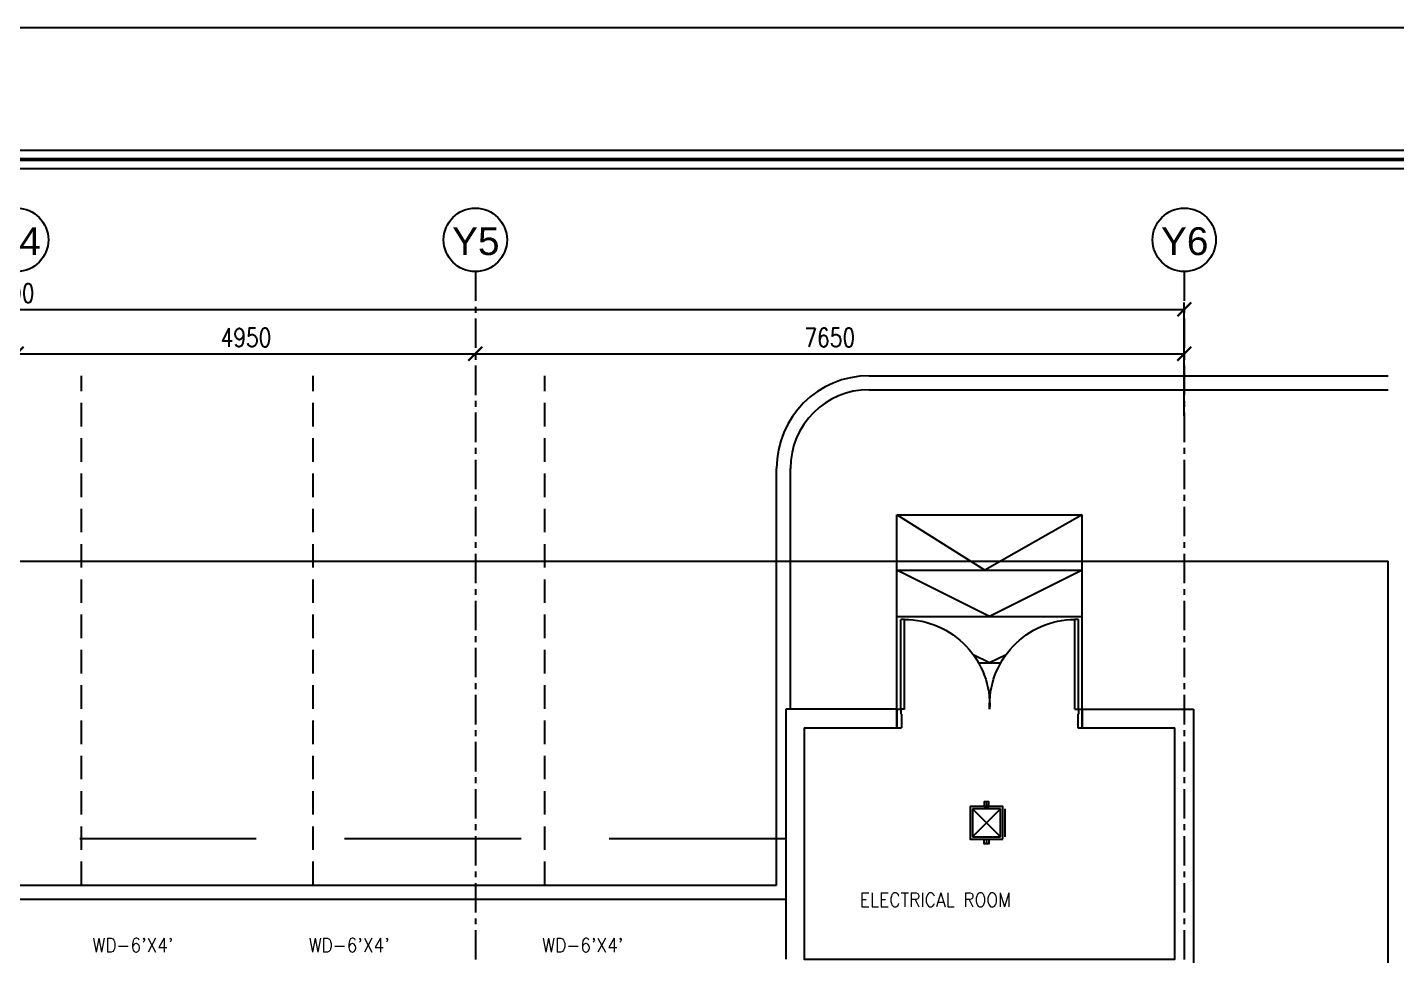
# Model space of a CAD drawing. Header units: millimetres. Extents: x -1288794 to 2153086, y -2701644 to -1335282.
# Drawn here: x 1624114 to 1638890, y -1473830 to -1463806 of the extents above; entities that cross this region are included whole.
import ezdxf
from ezdxf.enums import TextEntityAlignment as Align

# ---------------------------------------------------------------- set-up
doc = ezdxf.new("R2010")
doc.units = ezdxf.units.MM
doc.header["$LTSCALE"] = 100
doc.header["$PDMODE"] = 34
for name, pattern in [('CENTER', [50.8, 31.75, -6.35, 6.35, -6.35]), ('DASHED', [19.05, 12.7, -6.35]), ('DASHED2', [9.525, 6.35, -3.175]), ('HIDDEN', [9.525, 6.35, -3.175])]:
    doc.linetypes.add(name, pattern=pattern)
for name, color, linetype in [('A-ANNO-DIMS', 1, 'Continuous'), ('A-ANNO-SYMB', 33, 'Continuous'), ('A-ANNO-TEXT', 8, 'Continuous'), ('A-AREA', 8, 'CENTER'), ('A-CAR', 8, 'Continuous'), ('A-DOOR', 4, 'Continuous'), ('A-FLOR-OVHD', 4, 'DASHED2'), ('A-GRID', 253, 'CENTER'), ('A-WALL-FULL', 8, 'Continuous'), ('L-WALK', 8, 'Continuous'), ('LOGO LINE', 7, 'Continuous'), ('LOGO1LINE', 7, 'Continuous'), ('RET', 1, 'Continuous'), ('sduct', 5, 'Continuous'), ('SUPPORT', 30, 'Continuous')]:
    doc.layers.add(name, color=color, linetype=linetype)
doc.styles.add('ROMANS', font='romans.shx', dxfattribs={"width": 0.8})
doc.styles.add('SANSSERIF', font='sas_____.pfb')
doc.dimstyles.new('100 of DIM2', dxfattribs={"dimscale": 0, "dimtxt": 200, "dimasz": 150, "dimexe": 75, "dimexo": 200, "dimgap": 75, "dimtad": 1, "dimdec": 0, "dimrnd": 5, "dimzin": 0, "dimdsep": 46, "dimtxsty": 'ROMANS', "dimblk": 'ARCHTICK', "dimcen": 100, "dimclrd": 94, "dimclre": 94, "dimclrt": 2, "dimadec": 0, "dimazin": 0, "dimtfac": 1, "dimtdec": 0, "dimtofl": 0, "dimtmove": 2, "dimatfit": 3, "dimldrblk": 'OPEN90', "dimfxl": 75, "dimtolj": 1, "dimtzin": 0, "dimarcsym": 0})

# ---------------------------------------------------------------- blocks, each defined once
blk = doc.blocks.new('_ArchTick')
at = {"color": 0, "linetype": 'ByBlock', "const_width": 0.15}
blk.add_lwpolyline([(-0.5, -0.5), (0.5, 0.5)], dxfattribs=at)
blk = doc.blocks.new('*D412')
at = {"layer": 'A-ANNO-DIMS', "color": 94, "lineweight": -2, "ltscale": 3, "transparency": 16777216}
for p, q in [((1628948, -1467131), (1628948, -1467256)), ((1636598, -1467131), (1636598, -1467256)), ((1628948, -1467331), (1636598, -1467331))]:
    blk.add_line(p, q, dxfattribs=at)
at = {"layer": 'Defpoints', "color": 0, "ltscale": 3, "transparency": 16777216}
for p in [(1628948, -1467331), (1636598, -1467331), (1636598, -1467331)]:
    blk.add_point(p, dxfattribs=at)
at = {"layer": 'A-ANNO-DIMS', "color": 94, "lineweight": -2, "ltscale": 3, "transparency": 16777216, "xscale": 150, "yscale": 150, "zscale": 150, "rotation": 180}
blk.add_blockref('_ArchTick', (1628948, -1467331), dxfattribs=at)
at = {"layer": 'A-ANNO-DIMS', "color": 94, "lineweight": -2, "ltscale": 3, "transparency": 16777216, "xscale": 150, "yscale": 150, "zscale": 150}
blk.add_blockref('_ArchTick', (1636598, -1467331), dxfattribs=at)
at = {"layer": 'A-ANNO-DIMS', "color": 2, "ltscale": 3, "transparency": 16777216, "insert": (1632773, -1467156), "char_height": 200, "attachment_point": 5, "style": 'ROMANS'}
blk.add_mtext('\\A1;7650', dxfattribs=at)
blk = doc.blocks.new('_Open90')
at = {"color": 0, "linetype": 'ByBlock', "lineweight": -2}
for p, q in [((0, 0), (-1, 0)), ((-0.5, 0.5), (0, 0)), ((0, 0), (-0.5, -0.5))]:
    blk.add_line(p, q, dxfattribs=at)
blk = doc.blocks.new('*D415')
at = {"layer": 'A-ANNO-DIMS', "color": 94, "lineweight": -2, "ltscale": 3, "transparency": 16777216}
for p, q in [((1623998, -1467131), (1623998, -1467256)), ((1628948, -1467131), (1628948, -1467256)), ((1623998, -1467331), (1628948, -1467331))]:
    blk.add_line(p, q, dxfattribs=at)
at = {"layer": 'Defpoints', "color": 0, "ltscale": 3, "transparency": 16777216}
for p in [(1623998, -1467331), (1628948, -1467331), (1628948, -1467331)]:
    blk.add_point(p, dxfattribs=at)
at = {"layer": 'A-ANNO-DIMS', "color": 94, "lineweight": -2, "ltscale": 3, "transparency": 16777216, "xscale": 150, "yscale": 150, "zscale": 150, "rotation": 180}
blk.add_blockref('_ArchTick', (1623998, -1467331), dxfattribs=at)
at = {"layer": 'A-ANNO-DIMS', "color": 94, "lineweight": -2, "ltscale": 3, "transparency": 16777216, "xscale": 150, "yscale": 150, "zscale": 150}
blk.add_blockref('_ArchTick', (1628948, -1467331), dxfattribs=at)
at = {"layer": 'A-ANNO-DIMS', "color": 2, "ltscale": 3, "transparency": 16777216, "insert": (1626473, -1467156), "char_height": 200, "attachment_point": 5, "style": 'ROMANS'}
blk.add_mtext('\\A1;4950', dxfattribs=at)
blk = doc.blocks.new('*D416')
at = {"layer": 'A-ANNO-DIMS', "color": 94, "lineweight": -2, "ltscale": 3, "transparency": 16777216}
for p, q in [((1611098, -1468002), (1611098, -1466776)), ((1636598, -1468002), (1636598, -1466776)), ((1611098, -1466851), (1636598, -1466851))]:
    blk.add_line(p, q, dxfattribs=at)
at = {"layer": 'Defpoints', "color": 0, "ltscale": 3, "transparency": 16777216}
for p in [(1636598, -1466851), (1611098, -1468202), (1636598, -1468202)]:
    blk.add_point(p, dxfattribs=at)
at = {"layer": 'A-ANNO-DIMS', "color": 94, "lineweight": -2, "ltscale": 3, "transparency": 16777216, "xscale": 150, "yscale": 150, "zscale": 150, "rotation": 180}
blk.add_blockref('_ArchTick', (1611098, -1466851), dxfattribs=at)
at = {"layer": 'A-ANNO-DIMS', "color": 94, "lineweight": -2, "ltscale": 3, "transparency": 16777216, "xscale": 150, "yscale": 150, "zscale": 150}
blk.add_blockref('_ArchTick', (1636598, -1466851), dxfattribs=at)
at = {"layer": 'A-ANNO-DIMS', "color": 2, "ltscale": 3, "transparency": 16777216, "insert": (1623848, -1466676), "char_height": 200, "attachment_point": 5, "style": 'ROMANS'}
blk.add_mtext('\\A1;25500', dxfattribs=at)
blk = doc.blocks.new('D-200-DOUBLE')
for p, q in [((40, 200), (40, 1170)), ((40, 1170), (80, 1170)), ((80, 200), (80, 1170)), ((1920, 200), (1920, 1170)), ((1920, 1170), (1960, 1170)), ((1960, 200), (1960, 1170)), ((80, 200), (0, 200)), ((0, 200), (0, 0)), ((40, 200), (40, 148)), ((40, 148), (50, 148)), ((50, 148), (50, 0)), ((1920, 200), (1960, 200)), ((1950, 148), (1950, 0)), ((1960, 148), (1950, 148)), ((2000, 200), (1960, 200)), ((1960, 200), (1960, 148)), ((2000, 200), (2000, 0)), ((50, 0), (0, 0)), ((2000, 0), (1950, 0))]:
    blk.add_line(p, q)
at = {"linetype": 'Continuous'}
for centre, start, end in [((73, 242), 357.4314, 89.5378), ((1927, 242), 90.4622, 182.5686)]:
    blk.add_arc(centre, 928, start, end, dxfattribs=at)
blk = doc.blocks.new('A$C36FC6C1E')
at = {"layer": 'RET', "color": 0, "linetype": 'HIDDEN', "ltscale": 0.8}
blk.add_line((377.4, 377.4), (77.4, 77.4), dxfattribs=at)
blk.add_lwpolyline([(379.8, 379.8), (379.8, 75), (75, 75), (75, 379.8)], close=True, dxfattribs=at)
at = {"layer": 'sduct'}
blk.add_lwpolyline([(404.8, 404.8), (404.8, 50), (50, 50), (50, 404.8)], close=True, dxfattribs=at)
blk.add_lwpolyline([(427.4, 377.4), (427.4, 77.4)], dxfattribs=at)
at = {"layer": 'SUPPORT', "ltscale": 0.5}
for points in [[(202.4, 404.8), (252.4, 404.8), (252.4, 454.8), (202.4, 454.8)], [(202.4, 50), (252.4, 50), (252.4, 0), (202.4, 0)]]:
    blk.add_lwpolyline(points, close=True, dxfattribs=at)
for centre in [(227.4, 429.8), (227.4, 25)]:
    blk.add_circle(centre, 6, dxfattribs=at)

msp = doc.modelspace()

# ---------------------------------------------------------------- linework, layer by layer
at = {"layer": 'A-ANNO-SYMB', "ltscale": 3}
for centre in [(1623998.2, -1466100.5), (1628948.2, -1466100.5), (1636598.2, -1466100.5)]:
    msp.add_circle(centre, 342.2, dxfattribs=at)
at = {"layer": 'A-AREA', "ltscale": 15}
for p in [(1606698.2, -1469568.6), (1638798.2, -1512568.6)]:
    msp.add_line(p, (1638798.2, -1469568.6), dxfattribs=at)
at = {"layer": 'A-CAR', "ltscale": 3}
for p, q in [((1633498.2, -1471168.6), (1633498.2, -1469068.6)), ((1633498.2, -1469068.6), (1635498.2, -1469068.6)), ((1634447.3, -1469668.6), (1633498.2, -1469068.6)), ((1635498.2, -1469068.6), (1634447.3, -1469668.6)), ((1635498.2, -1471168.6), (1635498.2, -1469068.6)), ((1633498.2, -1469668.6), (1635498.2, -1469668.6)), ((1634498.2, -1470168.6), (1633498.2, -1469668.6)), ((1635498.2, -1469668.6), (1634498.2, -1470168.6)), ((1633498.2, -1470168.6), (1635498.2, -1470168.6)), ((1634498.2, -1470668.6), (1634320.8, -1470579.9)), ((1634675.6, -1470579.9), (1634498.2, -1470668.6)), ((1634378.1, -1470668.6), (1634618.3, -1470668.6))]:
    msp.add_line(p, q, dxfattribs=at)
at = {"layer": 'A-FLOR-OVHD', "ltscale": 3}
msp.add_lwpolyline([(1632298.2, -1472568.6), (1623898.2, -1472568.6), (1623898.2, -1473868.6), (1622598.2, -1473868.6), (1622598.2, -1472568.6), (1618298.2, -1472568.6), (1618298.2, -1472968.6), (1616598.2, -1472968.6), (1616598.2, -1472568.6), (1609698.2, -1472568.6), (1609698.2, -1482218.6), (1608698.2, -1482218.6), (1608698.2, -1486718.6)], dxfattribs=at)
at = {"layer": 'A-GRID', "ltscale": 0.1}
for p, q in [((1628948.2, -1466442.6), (1628948.2, -1514577)), ((1636598.2, -1466442.6), (1636598.2, -1514577))]:
    msp.add_line(p, q, dxfattribs=at)
at = {"layer": 'A-WALL-FULL', "ltscale": 3}
for p, q in [((1633498.2, -1471168.6), (1632298.2, -1471168.6)), ((1632298.2, -1471168.6), (1632298.2, -1473868.6)), ((1633498.2, -1471368.6), (1633498.2, -1471168.6)), ((1635498.2, -1471168.6), (1636698.2, -1471168.6)), ((1635498.2, -1471368.6), (1635498.2, -1471168.6)), ((1636698.2, -1471168.6), (1636698.2, -1474068.6)), ((1632498.2, -1471368.6), (1633498.2, -1471368.6)), ((1635498.2, -1471368.6), (1636498.2, -1471368.6))]:
    msp.add_line(p, q, dxfattribs=at)
msp.add_lwpolyline([(1632498.2, -1471368.6), (1632498.2, -1473868.6), (1636498.2, -1473868.6), (1636498.2, -1473868.6), (1636498.2, -1471368.6)], dxfattribs=at)
at = {"layer": 'L-WALK', "linetype": 'DASHED', "ltscale": 0.2}
for p, q in [((1624698.2, -1473068.6), (1624698.2, -1467568.6)), ((1627198.2, -1473068.6), (1627198.2, -1467568.6)), ((1629698.2, -1473068.6), (1629698.2, -1467568.6))]:
    msp.add_line(p, q, dxfattribs=at)
at = {"layer": 'L-WALK', "ltscale": 15}
for p, q in [((1633198.2, -1467568.6), (1638798.2, -1467568.6)), ((1633198.2, -1467718.6), (1638798.2, -1467718.6))]:
    msp.add_line(p, q, dxfattribs=at)
at = {"layer": 'L-WALK', "ltscale": 3}
for p, q in [((1632198.2, -1473068.6), (1632198.2, -1468568.6)), ((1632348.2, -1471168.6), (1632348.2, -1468568.6)), ((1609698.2, -1473068.6), (1632198.2, -1473068.6)), ((1609548.2, -1473218.6), (1632298.2, -1473218.6))]:
    msp.add_line(p, q, dxfattribs=at)
at = {"layer": 'L-WALK', "ltscale": 15}
for radius in [1000, 850]:
    msp.add_arc((1633198.2, -1468568.6), radius, 90, 180, dxfattribs=at)
at = {"layer": 'LOGO LINE'}
msp.add_lwpolyline([(1665234.4, -1519493.9), (1586476.3, -1519493.9), (1586476.3, -1463806.4), (1665234.4, -1463806.4)], close=True, dxfattribs=at)
at = {"layer": 'LOGO1LINE'}
for points in [[(1663908.5, -1518168), (1587802.2, -1518168), (1587802.2, -1465132.3), (1663908.5, -1465132.3)], [(1653599.8, -1517969.1), (1588001.1, -1517969.1), (1588001.1, -1465331.1), (1653599.8, -1465331.1)]]:
    msp.add_lwpolyline(points, close=True, dxfattribs=at)
at = {"layer": 'LOGO1LINE', "const_width": 39.8}
msp.add_lwpolyline([(1663809, -1518068.5), (1587901.6, -1518068.5), (1587901.6, -1465231.7), (1663809, -1465231.7)], close=True, dxfattribs=at)
at = {"layer": 'RET', "color": 0, "linetype": 'HIDDEN', "ltscale": 0.8}
msp.add_line((1634616.9, -1472243.5), (1634312.1, -1472548.3), dxfattribs=at)

# ---------------------------------------------------------------- block references
at = {"layer": 'A-DOOR', "ltscale": 3, "xscale": -1}
msp.add_blockref('D-200-DOUBLE', (1635498.2, -1471368.6), dxfattribs=at)
at = {"layer": 'RET', "color": 0, "xscale": -1, "rotation": 180}
msp.add_blockref('A$C36FC6C1E', (1634237.1, -1472168.5), dxfattribs=at)

# ---------------------------------------------------------------- texts
at = {"layer": 'A-ANNO-TEXT', "style": 'SANSSERIF'}
for s, p in [('Y4', (1624002.8, -1466265)), ('Y5', (1628952.8, -1466265)), ('Y6', (1636602.8, -1466265))]:
    msp.add_text(s, height=300, dxfattribs=at).set_placement(p, align=Align.CENTER)
at = {"layer": 'A-ANNO-TEXT', "style": 'ROMANS', "width": 0.9}
for s, p in [('ELECTRICAL ROOM', (1633097.1, -1473302.9)), ("WD-6'X4'", (1624815.2, -1473790.5)), ("WD-6'X4'", (1627148.8, -1473790.5)), ("WD-6'X4'", (1629669.5, -1473790.5))]:
    msp.add_text(s, height=150, dxfattribs=at).set_placement(p)

# ---------------------------------------------------------------- dimensions: what is measured, and where the dimension line sits
at = {"layer": 'A-ANNO-DIMS', "ltscale": 3}
for base, p1, p2, picture, middle in [((1636598.2, -1466851.3), (1611098.2, -1468201.9), (1636598.2, -1468201.9), '*D416', (1623848.2, -1466676.3)), ((1628948.2, -1467331.4), (1623998.2, -1467331.4), (1628948.2, -1467331.4), '*D415', (1626473.2, -1467156.4)), ((1636598.2, -1467331.4), (1628948.2, -1467331.4), (1636598.2, -1467331.4), '*D412', (1632773.2, -1467156.4))]:
    dim = msp.add_linear_dim(base=base, p1=p1, p2=p2, dimstyle='100 of DIM2', override={"dimscale": 1}, dxfattribs=at)
    dim.commit()
    dim.dimension.update_dxf_attribs({"geometry": picture, "text_midpoint": middle})

doc.saveas('drawing.dxf')
